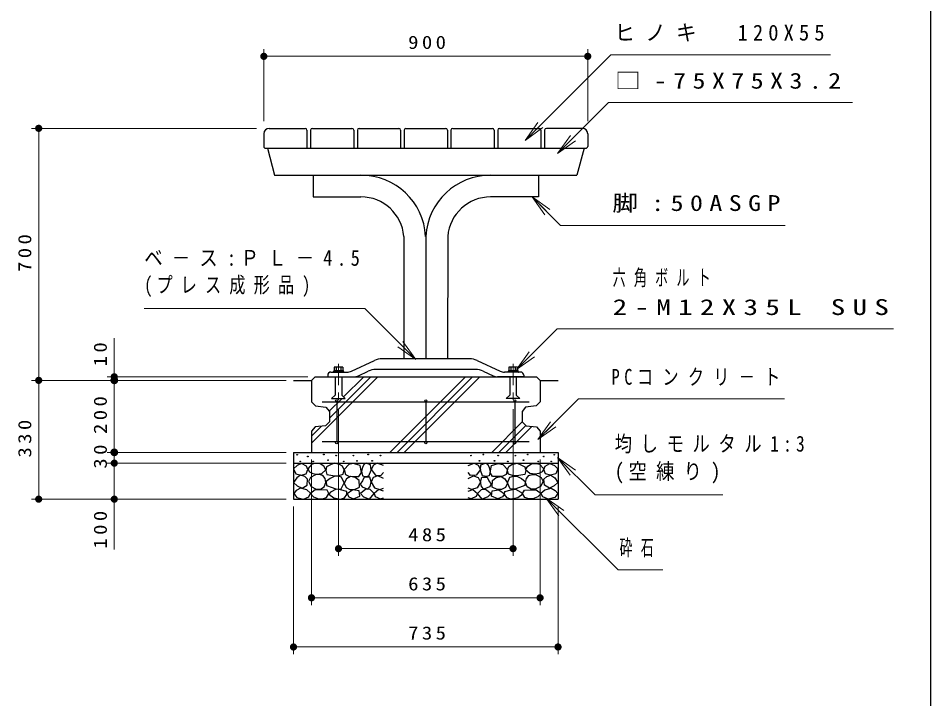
# Model space of a CAD drawing. Units: millimetres on the paper, with parts at other scales. Extents: x -365 to 12, y -47 to 257.
# Drawn here: x -126.8 to 0, y 47.1 to 141.6 of the extents above; entities that cross this region are included whole.
import ezdxf

# ---------------------------------------------------------------- set-up
doc = ezdxf.new("R2010")
doc.units = ezdxf.units.MM
doc.linetypes.add('USER2', pattern=[6, 3, -1, 1, -1])
doc.layers.add('LY_1', color=3, linetype='Continuous', lineweight=25)
doc.layers.add('LY_2', color=7, linetype='Continuous', lineweight=13)
doc.styles.add('ＭＳ ゴシック', font='')
doc.styles.get('ＭＳ ゴシック').set_extended_font_data('MS Gothic')

# ---------------------------------------------------------------- blocks, each defined once
blk = doc.blocks.new('filled_dot')
at = {"color": 0, "linetype": 'Continuous', "lineweight": -2, "const_width": 1.25}
blk.add_lwpolyline([(-0.625, 0, 1), (0.625, 0, 1)], format="xyb", close=True, dxfattribs=at)

msp = doc.modelspace()

# ---------------------------------------------------------------- linework, layer by layer
at = {"layer": 'LY_1', "color": 7, "lineweight": 13}
for p, q in [((-92.649, 127.273), (-92.649, 137.273)), ((-47.649, 127.273), (-47.649, 137.273)), ((-92.649, 136.273), (-47.649, 136.273)), ((-56.351, 124.605), (-54.583, 127.08)), ((-93.649, 126.273), (-124.919, 126.273)), ((-123.919, 91.273), (-123.919, 126.273)), ((-56.351, 124.605), (-54.229, 126.727)), ((-53.876, 126.373), (-56.351, 124.605)), ((-51.83, 122.782), (-50.062, 125.256)), ((-51.83, 122.782), (-49.708, 124.903)), ((-49.355, 124.549), (-51.83, 122.782)), ((-53.618, 114.273), (-55.385, 116.748)), ((-55.385, 116.748), (-52.91, 114.98)), ((-55.385, 116.748), (-53.264, 114.626)), ((-113.421, 91.273), (-113.421, 97.127)), ((-73.315, 96.655), (-71.548, 94.18)), ((-71.548, 94.18), (-74.023, 95.948)), ((-71.548, 94.18), (-73.669, 96.302)), ((-57.535, 92.772), (-55.767, 95.246)), ((-57.535, 92.772), (-55.414, 94.893)), ((-55.06, 94.539), (-57.535, 92.772)), ((-89.524, 91.273), (-124.919, 91.273)), ((-123.919, 74.773), (-123.919, 91.273)), ((-86.524, 91.773), (-114.421, 91.773)), ((-113.421, 81.273), (-113.421, 91.273)), ((-86.024, 82.541), (-76.793, 91.773)), ((-83.524, 86.031), (-77.783, 91.773)), ((-81.56, 88.985), (-78.773, 91.773)), ((-75.13, 81.273), (-64.63, 91.773)), ((-74.14, 81.273), (-63.64, 91.773)), ((-73.15, 81.273), (-62.65, 91.773)), ((-83.55, 86.995), (-81.773, 88.773)), ((-82.274, 87.273), (-82.274, 66.9)), ((-58.024, 87.273), (-58.024, 66.9)), ((-60.988, 81.273), (-56.756, 85.505)), ((-59.998, 81.273), (-56.261, 85.01)), ((-54.573, 83.037), (-52.805, 85.512)), ((-54.573, 83.037), (-52.451, 85.158)), ((-86.024, 83.531), (-84.645, 84.911)), ((-59.008, 81.273), (-55.396, 84.885)), ((-52.098, 84.805), (-54.573, 83.037)), ((-89.524, 81.273), (-114.421, 81.273)), ((-113.421, 79.773), (-113.421, 81.273)), ((-86.024, 80.273), (-86.024, 60.072)), ((-54.274, 80.273), (-54.274, 60.072)), ((-50.072, 78.092), (-51.84, 80.567)), ((-51.84, 80.567), (-49.365, 78.799)), ((-51.84, 80.567), (-49.719, 78.446)), ((-89.524, 79.773), (-114.421, 79.773)), ((-113.421, 67.768), (-113.421, 79.773)), ((-51.683, 72.474), (-53.451, 74.949)), ((-53.451, 74.949), (-50.976, 73.181)), ((-53.451, 74.949), (-51.33, 72.828)), ((-89.524, 74.773), (-124.919, 74.773)), ((-88.524, 73.773), (-88.524, 53.245)), ((-51.774, 73.773), (-51.774, 53.245)), ((-58.024, 67.9), (-82.274, 67.9)), ((-54.274, 61.072), (-86.024, 61.072)), ((-51.774, 54.245), (-88.524, 54.245))]:
    msp.add_line(p, q, dxfattribs=at)
at = {"layer": 'LY_1'}
for p, q in [((-92.649, 125.523), (-92.649, 123.773)), ((-91.899, 126.273), (-86.899, 126.273)), ((-86.649, 126.023), (-86.649, 123.523)), ((-86.149, 126.023), (-86.149, 123.523)), ((-85.899, 126.273), (-80.399, 126.273)), ((-80.149, 126.023), (-80.149, 123.523)), ((-79.649, 126.023), (-79.649, 123.523)), ((-79.399, 126.273), (-73.899, 126.273)), ((-73.649, 126.023), (-73.649, 123.523)), ((-73.149, 126.023), (-73.149, 123.523)), ((-72.899, 126.273), (-67.399, 126.273)), ((-67.149, 126.023), (-67.149, 123.523)), ((-66.649, 126.023), (-66.649, 123.523)), ((-66.399, 126.273), (-60.899, 126.273)), ((-60.649, 126.023), (-60.649, 123.523)), ((-60.149, 126.023), (-60.149, 123.523)), ((-59.899, 126.273), (-54.399, 126.273)), ((-54.149, 126.023), (-54.149, 123.523)), ((-53.649, 126.023), (-53.649, 123.523)), ((-48.399, 126.273), (-53.399, 126.273)), ((-47.649, 125.523), (-47.649, 123.773)), ((-92.399, 123.523), (-47.899, 123.523)), ((-92.15, 123.522), (-91.145, 119.772)), ((-48.149, 123.522), (-49.154, 119.773)), ((-91.144, 119.773), (-49.154, 119.773)), ((-85.799, 119.773), (-85.799, 116.748)), ((-54.499, 119.773), (-54.499, 116.748)), ((-85.799, 116.748), (-79.159, 116.748)), ((-54.499, 116.748), (-61.139, 116.748)), ((-73.196, 111.273), (-73.177, 94.273)), ((-70.135, 111.272), (-70.147, 94.273)), ((-67.102, 111.273), (-67.121, 94.273)), ((-80.474, 92.561), (-77.273, 94.042)), ((-64.074, 94.273), (-76.224, 94.273)), ((-63.025, 94.042), (-59.824, 92.561)), ((-82.924, 92.638), (-81.624, 92.638)), ((-82.924, 92.638), (-82.924, 92.523)), ((-81.668, 93.088), (-82.88, 93.088)), ((-82.88, 93.088), (-82.88, 92.638)), ((-82.577, 93.088), (-82.577, 92.638)), ((-81.971, 93.088), (-81.971, 92.638)), ((-81.668, 93.088), (-81.668, 92.638)), ((-81.624, 92.638), (-81.624, 92.523)), ((-79.498, 91.911), (-78.134, 92.542)), ((-63.213, 92.773), (-77.085, 92.773)), ((-62.164, 92.542), (-60.8, 91.911)), ((-58.674, 92.638), (-57.374, 92.638)), ((-58.674, 92.638), (-58.674, 92.523)), ((-57.418, 93.088), (-58.63, 93.088)), ((-58.63, 93.088), (-58.63, 92.638)), ((-58.327, 93.088), (-58.327, 92.638)), ((-57.721, 93.088), (-57.721, 92.638)), ((-57.418, 93.088), (-57.418, 92.638)), ((-57.374, 92.638), (-57.374, 92.523)), ((-88.524, 91.273), (-86.024, 91.273)), ((-85.524, 91.773), (-86.024, 91.273)), ((-86.024, 91.273), (-86.024, 88.273)), ((-85.524, 91.773), (-54.774, 91.773)), ((-83.774, 91.973), (-83.774, 91.773)), ((-83.774, 91.773), (-80.127, 91.773)), ((-83.324, 92.423), (-81.104, 92.423)), ((-82.995, 92.452), (-82.953, 92.493)), ((-82.924, 92.523), (-81.624, 92.523)), ((-82.724, 91.773), (-82.724, 89.223)), ((-81.824, 91.773), (-81.824, 89.223)), ((-81.595, 92.493), (-81.553, 92.452)), ((-56.524, 91.773), (-60.171, 91.773)), ((-56.974, 92.423), (-59.194, 92.423)), ((-58.703, 92.493), (-58.745, 92.452)), ((-57.415, 92.523), (-58.633, 92.523)), ((-58.474, 91.773), (-58.474, 89.223)), ((-57.574, 91.773), (-57.574, 89.223)), ((-57.303, 92.452), (-57.345, 92.493)), ((-56.524, 91.973), (-56.524, 91.773)), ((-54.774, 91.772), (-54.274, 91.273)), ((-54.274, 91.273), (-54.274, 88.273)), ((-54.274, 91.273), (-51.774, 91.273)), ((-83.224, 88.773), (-82.724, 89.223)), ((-83.224, 88.773), (-81.324, 88.773)), ((-81.824, 89.223), (-81.324, 88.773)), ((-58.474, 89.223), (-58.974, 88.773)), ((-57.074, 88.773), (-58.974, 88.773)), ((-57.074, 88.772), (-57.574, 89.222)), ((-86.024, 88.273), (-85.468, 87.717)), ((-85.468, 87.717), (-84.022, 87.572)), ((-84.524, 88.273), (-55.774, 88.273)), ((-84.021, 87.572), (-83.524, 86.964)), ((-82.524, 88.273), (-82.524, 82.773)), ((-70.149, 88.273), (-70.149, 82.773)), ((-57.774, 88.273), (-57.774, 82.773)), ((-56.276, 87.572), (-56.774, 86.964)), ((-54.83, 87.717), (-56.277, 87.572)), ((-54.274, 88.273), (-54.83, 87.717)), ((-83.524, 86.964), (-83.524, 85.523)), ((-56.774, 86.964), (-56.774, 85.523)), ((-84.08, 84.967), (-85.527, 84.822)), ((-83.524, 85.522), (-84.08, 84.967)), ((-56.774, 85.523), (-56.219, 84.967)), ((-56.218, 84.967), (-54.771, 84.822)), ((-85.527, 84.822), (-86.024, 84.214)), ((-86.024, 84.214), (-86.024, 81.273)), ((-54.772, 84.822), (-54.274, 84.214)), ((-54.274, 84.214), (-54.274, 81.273)), ((-84.524, 82.773), (-55.774, 82.773)), ((-88.524, 81.273), (-51.774, 81.273)), ((-88.524, 81.273), (-88.524, 74.773)), ((-51.774, 81.273), (-51.774, 74.773)), ((-88.524, 79.773), (-51.774, 79.773)), ((-88.524, 74.773), (-51.774, 74.773))]:
    msp.add_line(p, q, dxfattribs=at)
at = {"layer": 'LY_1', "color": 7, "linetype": 'USER2', "lineweight": 13}
for p, q in [((-82.274, 93.588), (-82.274, 88.273)), ((-58.024, 93.588), (-58.024, 88.273))]:
    msp.add_line(p, q, dxfattribs=at)
at = {"layer": 'LY_1', "color": 7, "lineweight": 13}
for points in [[(-56.351, 124.605), (-44.454, 136.502), (-13.932, 136.502)], [(-51.83, 122.782), (-44.759, 129.853), (-10.874, 129.853)], [(-55.385, 116.748), (-51.413, 112.775), (-20.23, 112.775)], [(-71.548, 94.18), (-78.619, 101.251), (-109.248, 101.251)], [(-57.535, 92.772), (-51.878, 98.428), (-5.187, 98.428)], [(-54.573, 83.037), (-48.916, 88.694), (-20.334, 88.694)], [(-51.84, 80.567), (-46.626, 75.353), (-28.893, 75.353)], [(-53.451, 74.949), (-43.439, 64.937), (-37.23, 64.937)]]:
    msp.add_lwpolyline(points, dxfattribs=at)
at = {"layer": 'LY_1'}
for points in [[(-87.402, 79.743), (-88.035, 79.442), (-88.51, 78.966), (-88.209, 78.269), (-87.481, 78.127), (-86.784, 78.285), (-86.53, 78.871), (-86.72, 79.378)], [(-85.43, 79.747), (-85.957, 79.612), (-86.539, 78.977), (-86.309, 78.558), (-85.852, 78.32), (-85.336, 78.247), (-84.592, 78.315), (-84.025, 78.855), (-84.309, 79.355), (-84.842, 79.666)], [(-82.839, 79.757), (-83.376, 79.534), (-83.922, 79.265), (-84.039, 78.764), (-83.904, 78.2), (-83.081, 78.039), (-82.356, 77.994), (-81.631, 78.254), (-81.479, 78.862), (-81.712, 79.373), (-82.114, 79.596)], [(-80.22, 79.731), (-80.85, 79.57), (-81.48, 78.903), (-81.295, 78.186), (-80.855, 77.97), (-80.294, 77.901), (-79.428, 77.926), (-79.095, 78.495), (-79.28, 79.459)], [(-78.947, 79.182), (-79.083, 78.658), (-78.956, 78.027), (-78.586, 77.9), (-78.036, 77.991), (-77.729, 78.803), (-77.81, 79.561), (-78.424, 79.769), (-78.776, 79.588)], [(-61.351, 79.182), (-61.216, 78.658), (-61.342, 78.027), (-61.712, 77.9), (-62.262, 77.991), (-62.569, 78.803), (-62.488, 79.561), (-61.874, 79.769), (-61.522, 79.588)], [(-60.079, 79.731), (-59.448, 79.57), (-58.818, 78.903), (-59.003, 78.186), (-59.443, 77.97), (-60.004, 77.901), (-60.87, 77.926), (-61.203, 78.495), (-61.018, 79.459)], [(-57.459, 79.757), (-56.922, 79.534), (-56.376, 79.265), (-56.259, 78.764), (-56.394, 78.2), (-57.217, 78.039), (-57.942, 77.994), (-58.667, 78.254), (-58.819, 78.862), (-58.586, 79.373), (-58.184, 79.596)], [(-54.868, 79.747), (-54.341, 79.612), (-53.76, 78.977), (-53.989, 78.558), (-54.447, 78.32), (-54.962, 78.247), (-55.706, 78.315), (-56.273, 78.855), (-55.989, 79.355), (-55.456, 79.666)], [(-52.897, 79.743), (-52.263, 79.442), (-51.788, 78.966), (-52.089, 78.269), (-52.817, 78.127), (-53.514, 78.285), (-53.768, 78.871), (-53.578, 79.378)], [(-87.528, 78.095), (-88.067, 77.746), (-88.51, 77.065), (-88.004, 76.606), (-87.338, 76.289), (-86.641, 76.733), (-86.562, 77.572), (-86.97, 77.935)], [(-86.066, 76.531), (-85.444, 76.186), (-84.768, 76.139), (-84.255, 76.5), (-84.011, 77.098), (-84.123, 77.636), (-84.471, 78.044), (-84.937, 78.209), (-85.471, 78.152), (-86.161, 77.783), (-86.457, 77.206)], [(-82.89, 77.927), (-83.444, 77.629), (-83.971, 77.21), (-83.917, 76.656), (-83.173, 76.386), (-82.538, 76.17), (-81.889, 76.197), (-81.484, 77.062), (-81.835, 77.819), (-82.339, 77.983)], [(-80.606, 77.919), (-81.15, 77.61), (-81.483, 76.992), (-81.211, 76.374), (-80.686, 76.125), (-80.049, 76.127), (-79.357, 76.423), (-79.419, 77.35), (-79.942, 77.773)], [(-78.694, 77.85), (-78.929, 77.33), (-79.251, 76.873), (-78.991, 76.502), (-78.212, 76.168), (-77.885, 76.529), (-77.755, 77.157), (-77.94, 77.812)], [(-61.604, 77.85), (-61.369, 77.33), (-61.047, 76.873), (-61.307, 76.502), (-62.086, 76.168), (-62.413, 76.529), (-62.543, 77.157), (-62.358, 77.812)], [(-59.692, 77.919), (-59.148, 77.61), (-58.815, 76.992), (-59.087, 76.374), (-59.612, 76.125), (-60.249, 76.127), (-60.941, 76.423), (-60.879, 77.35), (-60.356, 77.773)], [(-57.408, 77.927), (-56.854, 77.629), (-56.327, 77.21), (-56.381, 76.656), (-57.125, 76.386), (-57.76, 76.17), (-58.409, 76.197), (-58.814, 77.062), (-58.463, 77.819), (-57.959, 77.983)], [(-54.233, 76.531), (-54.854, 76.186), (-55.53, 76.139), (-56.043, 76.5), (-56.287, 77.098), (-56.175, 77.636), (-55.827, 78.044), (-55.361, 78.209), (-54.827, 78.152), (-54.137, 77.783), (-53.841, 77.206)], [(-52.77, 78.095), (-52.231, 77.746), (-51.788, 77.065), (-52.295, 76.606), (-52.96, 76.289), (-53.657, 76.733), (-53.736, 77.572), (-53.328, 77.935)], [(-87.569, 76.298), (-88.138, 75.979), (-88.476, 75.557), (-88.072, 74.991), (-87.13, 74.787), (-86.414, 75.107), (-86.141, 75.612), (-86.68, 76.067)], [(-84.714, 76.091), (-85.498, 76.051), (-86.16, 75.578), (-85.728, 75.118), (-85.038, 74.807), (-84.473, 74.799), (-83.93, 75.023), (-83.592, 75.551), (-83.849, 76.037)], [(-82.599, 76.183), (-83.369, 75.764), (-83.612, 75.467), (-82.923, 74.98), (-81.977, 74.791), (-81.447, 74.975), (-81.099, 75.399), (-81.126, 75.818), (-81.991, 76.048)], [(-80.277, 76.075), (-81.08, 75.518), (-80.822, 75.074), (-80.178, 74.801), (-79.3, 75.209), (-79.387, 75.951)], [(-78.459, 76.139), (-79.226, 75.57), (-78.781, 75.1), (-77.965, 74.791), (-77.334, 75.546), (-77.878, 76.114)], [(-61.839, 76.139), (-61.072, 75.57), (-61.517, 75.1), (-62.333, 74.791), (-62.964, 75.546), (-62.42, 76.114)], [(-60.021, 76.075), (-59.218, 75.518), (-59.476, 75.074), (-60.12, 74.801), (-60.998, 75.209), (-60.911, 75.951)], [(-57.699, 76.183), (-56.929, 75.764), (-56.686, 75.467), (-57.375, 74.98), (-58.321, 74.791), (-58.851, 74.975), (-59.199, 75.399), (-59.172, 75.818), (-58.307, 76.048)], [(-55.584, 76.091), (-54.8, 76.051), (-54.138, 75.578), (-54.57, 75.118), (-55.26, 74.807), (-55.825, 74.799), (-56.368, 75.023), (-56.706, 75.551), (-56.449, 76.037)], [(-52.729, 76.298), (-52.16, 75.979), (-51.822, 75.557), (-52.226, 74.991), (-53.168, 74.787), (-53.884, 75.107), (-54.157, 75.612), (-53.618, 76.067)]]:
    msp.add_lwpolyline(points, close=True, dxfattribs=at)
for points in [[(-76.024, 79.437), (-76.879, 79.754), (-77.418, 79.485), (-77.735, 78.883), (-77.149, 78.123), (-76.372, 78.059), (-76.024, 78.455)], [(-64.274, 79.437), (-63.419, 79.754), (-62.88, 79.485), (-62.563, 78.883), (-63.149, 78.123), (-63.926, 78.059), (-64.274, 78.455)], [(-76.04, 77.631), (-76.8, 78.027), (-77.434, 77.774), (-77.735, 77.124), (-77.291, 76.348), (-76.531, 76.111), (-76.04, 76.317)], [(-64.258, 77.631), (-63.498, 78.027), (-62.864, 77.774), (-62.563, 77.124), (-63.007, 76.348), (-63.767, 76.111), (-64.258, 76.317)], [(-76.024, 75.905), (-76.689, 76.111), (-77.339, 75.556), (-77.165, 75.16), (-76.436, 74.796), (-76.024, 74.954)], [(-64.274, 75.905), (-63.609, 76.111), (-62.959, 75.556), (-63.133, 75.16), (-63.862, 74.796), (-64.274, 74.954)]]:
    msp.add_lwpolyline(points, dxfattribs=at)
for centre, radius in [((-82.524, 88.423), 0.15), ((-70.149, 88.423), 0.15), ((-57.774, 88.423), 0.15), ((-82.524, 82.623), 0.15), ((-70.149, 82.623), 0.15), ((-57.774, 82.623), 0.15), ((-88.004, 80.945), 0.05), ((-87.584, 80.022), 0.05), ((-86.536, 80.693), 0.05), ((-85.781, 80.022), 0.05), ((-84.313, 80.987), 0.05), ((-83.726, 80.19), 0.05), ((-82.593, 80.819), 0.05), ((-81.544, 80.022), 0.05), ((-80.202, 80.819), 0.05), ((-79.699, 80.106), 0.05), ((-78.147, 80.987), 0.05), ((-77.602, 80.106), 0.05), ((-76.427, 80.819), 0.05), ((-63.871, 80.819), 0.05), ((-62.696, 80.106), 0.05), ((-62.151, 80.987), 0.05), ((-60.599, 80.106), 0.05), ((-60.096, 80.819), 0.05), ((-58.754, 80.022), 0.05), ((-57.705, 80.819), 0.05), ((-56.573, 80.19), 0.05), ((-55.985, 80.987), 0.05), ((-54.517, 80.022), 0.05), ((-53.762, 80.693), 0.05), ((-52.714, 80.022), 0.05), ((-52.294, 80.945), 0.05)]:
    msp.add_circle(centre, radius, dxfattribs=at)
for centre, radius, start, end in [((-91.899, 125.523), 0.75, 89.99998, 179.99996), ((-86.899, 126.023), 0.25, 0, 89.99998), ((-85.899, 126.023), 0.25, 89.99998, 179.99996), ((-80.399, 126.023), 0.25, 0, 89.99998), ((-79.399, 126.023), 0.25, 89.99998, 179.99996), ((-73.899, 126.023), 0.25, 0, 89.99998), ((-72.899, 126.023), 0.25, 89.99998, 179.99996), ((-67.399, 126.023), 0.25, 0, 89.99998), ((-66.399, 126.023), 0.25, 89.99998, 179.99996), ((-60.899, 126.023), 0.25, 0, 89.99998), ((-59.899, 126.023), 0.25, 89.99998, 179.99996), ((-54.399, 126.023), 0.25, 0, 89.99998), ((-53.399, 126.023), 0.25, 89.99998, 179.99996), ((-48.399, 125.523), 0.75, 0, 89.99998), ((-92.399, 123.773), 0.25, 179.99998, 270.00003), ((-47.899, 123.773), 0.25, 269.99996, 0), ((-79.159, 110.763), 9.01, 3.24496, 89.99998), ((-61.139, 110.763), 9.01, 89.99998, 176.75501), ((-79.159, 110.763), 5.985, 4.88837, 89.99998), ((-61.139, 110.763), 5.985, 89.99998, 175.1116), ((-76.224, 91.773), 2.5, 89.99998, 114.8206), ((-64.074, 91.773), 2.5, 65.17946, 89.99998), ((-81.104, 93.923), 1.5, 270.00002, 294.82059), ((-77.085, 90.273), 2.5, 89.99998, 114.8206), ((-63.213, 90.273), 2.5, 65.17946, 89.99998), ((-59.194, 93.923), 1.5, 245.1794, 270.00002), ((-83.324, 91.973), 0.45, 89.99998, 179.99996), ((-83.065, 92.523), 0.1, 270.00002, 315.00046), ((-82.883, 92.423), 0.1, 89.99998, 135.00001), ((-81.665, 92.423), 0.1, 45, 89.99998), ((-81.483, 92.523), 0.1, 224.99999, 270.00002), ((-80.127, 93.273), 1.5, 270.00002, 294.82057), ((-60.171, 93.273), 1.5, 245.17947, 270.00002), ((-58.815, 92.523), 0.1, 269.99996, 315), ((-58.633, 92.423), 0.1, 89.99998, 134.99996), ((-57.415, 92.423), 0.1, 44.99995, 89.99998), ((-57.233, 92.523), 0.1, 224.99952, 269.99996), ((-56.974, 91.973), 0.45, 0, 89.99998)]:
    msp.add_arc(centre, radius, start, end, dxfattribs=at)
at = {"layer": 'LY_2', "color": 20, "lineweight": 25}
msp.add_line((0, 0), (0, 257), dxfattribs=at)

# ---------------------------------------------------------------- block references
at = {"layer": 'LY_1', "color": 7, "lineweight": 13, "xscale": 0.4, "yscale": 0.4}
for p in [(-92.649, 136.273), (-82.274, 67.9), (-86.024, 61.072), (-88.524, 54.245)]:
    msp.add_blockref('filled_dot', p, dxfattribs=at)
at = {"layer": 'LY_1', "color": 7, "lineweight": 13}
for p, xscale, yscale, rotation in [((-47.649, 136.273), 0.4, 0.4, 180), ((-123.919, 126.273), 0.4, 0.4, 270), ((-123.919, 91.273), 0.4, 0.4, 90), ((-123.919, 91.273), 0.4, 0.4, 270), ((-113.421, 91.273), 0.431, 0.431, 270), ((-113.421, 91.773), 0.4, 0.4, 270), ((-113.421, 91.273), 0.4, 0.4, 90), ((-113.421, 81.273), 0.431, 0.431, 270), ((-113.421, 79.773), 0.4, 0.4, 270), ((-123.919, 74.773), 0.4, 0.4, 90), ((-113.421, 74.773), 0.4, 0.4, 90), ((-58.024, 67.9), 0.4, 0.4, 180), ((-54.274, 61.072), 0.4, 0.4, 180), ((-51.774, 54.245), 0.4, 0.4, 180)]:
    msp.add_blockref('filled_dot', p, dxfattribs=dict(at, xscale=xscale, yscale=yscale, rotation=rotation))

# ---------------------------------------------------------------- texts
at = {"layer": 'LY_1', "color": 7, "style": 'ＭＳ ゴシック'}
for s, insert, char_height, attachment_point in [('\\T1.5;\\W0.95;ヒノキ\u3000120X55', (-43.932, 139.502), 2.199, 4), ('\\T1.33;\\W1.15;900', (-69.732, 137.273), 1.833, 8), ('\\T1.5;\\W1.2;□-75X75X3.2', (-43.874, 132.853), 2.199, 4), ('\\T1.5;\\W1.2;脚:50ASGP', (-44.23, 115.775), 2.199, 4), ('\\T1.5;\\W0.85;ベ－ス:ＰＬ－4.5', (-109.248, 108.251), 2.199, 4), ('\\T1.64;\\W0.6;六角ボルト', (-44.187, 105.428), 2.199, 4), ('\\T1.5;\\W0.75;(プレス成形品)', (-109.248, 104.251), 2.199, 4), ('\\T1.5;\\W1.35;2-M12X35L\\~SUS', (-44.187, 101.428), 2.199, 4), ('\\T1.57;\\W0.75;PCコンクリ－ト', (-44.334, 91.694), 2.199, 4), ('\\T1.5;\\W0.8;均しモルタル1:3', (-43.893, 82.353), 2.199, 4), ('\\T1.5;\\W0.85;(空練り)', (-43.893, 78.353), 2.199, 4), ('\\T1.33;\\W1.15;485', (-69.732, 68.9), 1.833, 8), ('\\T1.64;\\W0.6;砕石', (-43.23, 67.937), 2.199, 4), ('\\T1.33;\\W1.15;635', (-69.732, 62.072), 1.833, 8), ('\\T1.33;\\W1.15;735', (-69.732, 55.245), 1.833, 8)]:
    msp.add_mtext(s, dxfattribs=dict(at, insert=insert, char_height=char_height, attachment_point=attachment_point))
at = {"layer": 'LY_1', "color": 7, "char_height": 1.833, "attachment_point": 8, "rotation": 90, "style": 'ＭＳ ゴシック'}
for s, insert in [('\\T1.33;\\W1.15;700', (-124.919, 109.189)), ('\\T1.34;\\W1.15;10', (-114.421, 95.127)), ('\\T1.33;\\W1.15;200', (-114.421, 86.689)), ('\\T1.33;\\W1.15;330', (-124.919, 83.415)), ('\\T1.34;\\W1.15;30', (-114.421, 80.927)), ('\\T1.33;\\W1.15;100', (-114.421, 70.768))]:
    msp.add_mtext(s, dxfattribs=dict(at, insert=insert))

doc.saveas('drawing.dxf')
